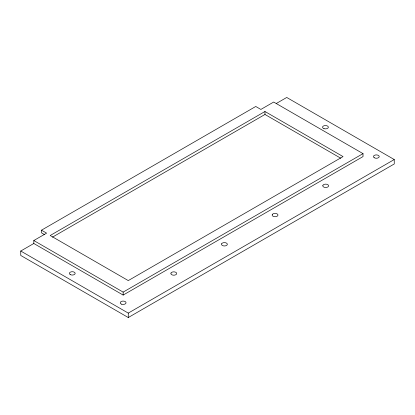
<?xml version="1.0" encoding="UTF-8"?>
<svg xmlns="http://www.w3.org/2000/svg" width="415" height="415" viewBox="0 0 415 415"><rect width="100%" height="100%" fill="white"/><g stroke="black" fill="none" stroke-linecap="round" stroke-linejoin="round"><path stroke-width="0.62" d="M44.555 234.62L41.484 232.846L41.484 230.185L255.754 106.479L260.874 109.436L273.677 102.043L363.016 153.628L363.016 156.585L123.151 295.07L33.807 243.491L20.75 251.028L20.75 255.458L128.271 317.537L394.25 163.972L394.25 159.542L286.729 97.463L276.395 103.434M33.807 243.491L33.807 240.534L46.605 233.142L41.484 230.185M264.972 111.505L50.189 235.507L128.271 280.587L343.049 156.585L264.972 111.505L264.972 114.462L52.435 237.167M33.807 240.534L123.151 292.113L363.016 153.628M20.75 251.028L128.271 313.102L394.25 159.542M264.972 114.462L340.819 158.25M128.271 313.102L128.271 317.537M123.151 292.113L123.151 295.07M170.985 273.091L170.887 273.521A2.895 1.67 0 0 0 173.786 275.192A2.895 1.67 0 0 0 176.681 273.521A2.895 1.67 0 0 0 173.786 271.851L173.034 271.908A2.895 1.67 0 0 0 170.985 273.091M221.626 243.854L221.527 244.285A2.895 1.67 0 0 0 224.422 245.96A2.895 1.67 0 0 0 227.316 244.285A2.895 1.67 0 0 0 224.422 242.614L223.669 242.671A2.895 1.67 0 0 0 221.626 243.854M272.261 214.617L272.162 215.053A2.895 1.67 0 0 0 275.057 216.723A2.895 1.67 0 0 0 277.951 215.053A2.895 1.67 0 0 0 275.057 213.383L274.31 213.44A2.895 1.67 0 0 0 272.261 214.617M322.896 185.386L322.797 185.816A2.895 1.67 0 0 0 325.692 187.492A2.895 1.67 0 0 0 328.592 185.816A2.895 1.67 0 0 0 325.692 184.146L324.945 184.203A2.895 1.67 0 0 0 322.896 185.386M374.283 157.767A2.895 1.67 0 0 0 379.128 157.015A2.895 1.67 0 0 0 375.58 154.966A2.895 1.67 0 0 0 374.283 157.767M324.001 128.655A2.895 1.67 0 0 0 328.348 127.208A2.895 1.67 0 0 0 324.001 125.761A2.895 1.67 0 0 0 324.001 128.655M121.699 304.205A2.895 1.67 0 0 0 126.046 302.758A2.895 1.67 0 0 0 121.699 301.306A2.895 1.67 0 0 0 121.699 304.205M70.223 274.564A2.895 1.67 0 0 0 75.068 273.812A2.895 1.67 0 0 0 71.52 271.768A2.895 1.67 0 0 0 70.223 274.564"/></g></svg>
